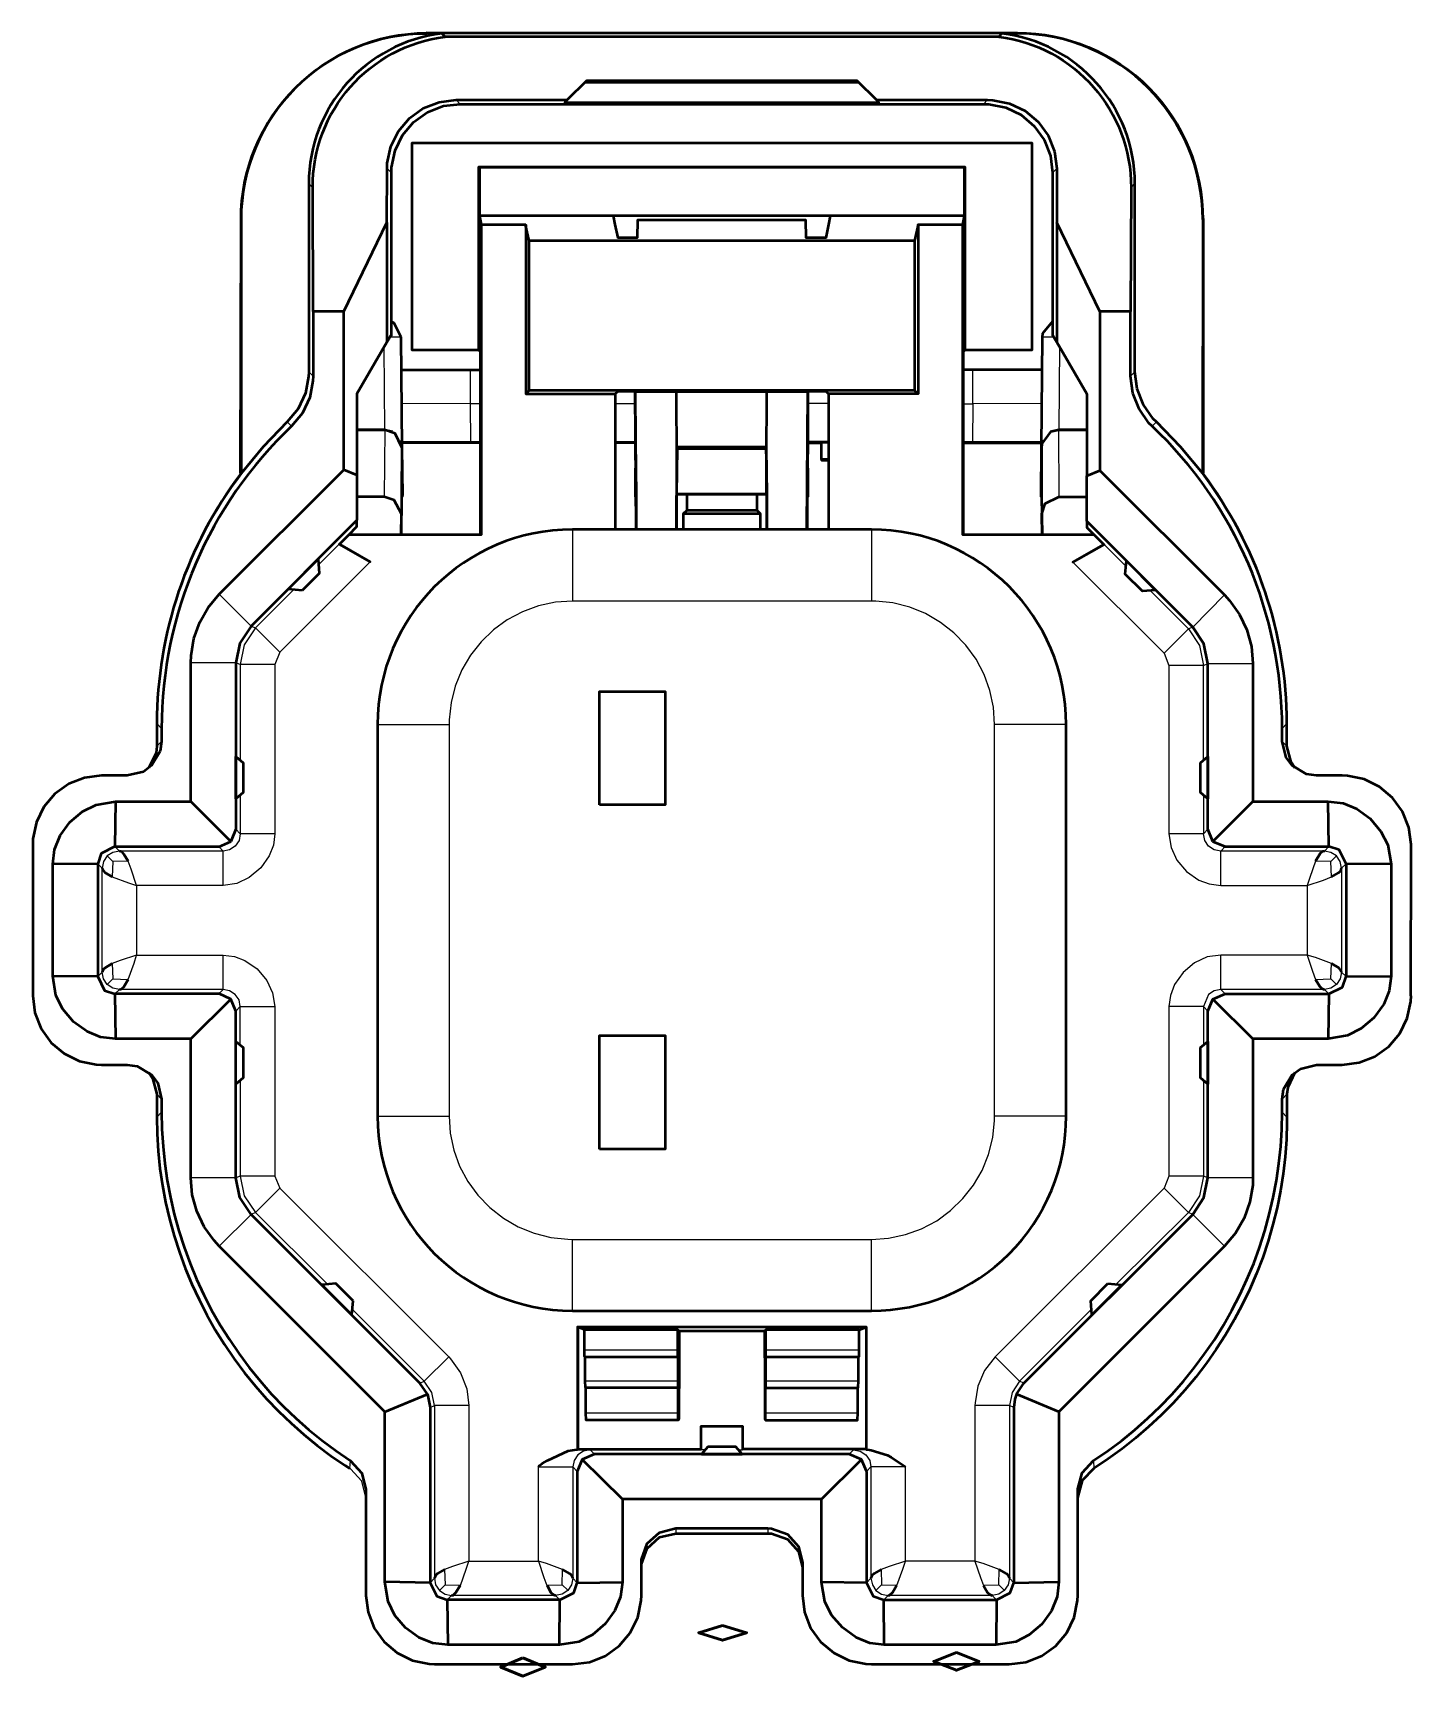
# Model space of a CAD drawing. Extents: x 0 to 174, y 0 to 33.
# Drawn here: x 32.162 to 32.95, y 3.792 to 4.732 of the extents above; entities that cross this region are included whole.
import ezdxf
from ezdxf.enums import TextEntityAlignment as Align

# ---------------------------------------------------------------- set-up
doc = ezdxf.new("R2010")
doc.units = 0
doc.layers.add('PDF2_형상', color=157, linetype='Continuous', true_color=0x405f80)
doc.layers.add('YOLO_TEXT', color=3, linetype='Continuous', true_color=0x008230)
doc.styles.add('OCR_LATIN', font='txt.shx')

msp = doc.modelspace()

# ---------------------------------------------------------------- linework, layer by layer
at = {"layer": 'PDF2_형상', "color": 7, "lineweight": 35}
for points in [[(32.39542, 4.73194, 0.378762), (32.31931, 4.64597), (32.31931, 4.53833), (32.31917, 4.53569), (32.31736, 4.52611), (32.3132, 4.51722), (32.30695, 4.50972), (32.2932, 4.49542), (32.28055, 4.48014), (32.28028, 4.48042), (32.28055, 4.62556), (32.28055, 4.48014, 0.162138), (32.23236, 4.33722), (32.23236, 4.32417), (32.23194, 4.32042), (32.22792, 4.31181)], [(32.3218, 4.57278), (32.32153, 4.64361, -0.380738), (32.39736, 4.73)], [(32.83042, 4.62556, 0.413662), (32.72417, 4.73194), (32.71556, 4.73194), (32.71375, 4.73), (32.39736, 4.73), (32.39542, 4.73194), (32.38653, 4.73222), (32.72444, 4.73222, -0.414531), (32.83042, 4.62556)], [(32.71375, 4.73, -0.380145), (32.78945, 4.64361), (32.78917, 4.57278)], [(32.88306, 4.31181), (32.88097, 4.315), (32.87861, 4.32417), (32.87861, 4.33722, 0.161588), (32.83042, 4.48014), (32.8307, 4.62597), (32.8307, 4.48042), (32.83042, 4.48014), (32.81778, 4.49542), (32.80403, 4.50972), (32.80208, 4.51153), (32.79653, 4.51944), (32.79292, 4.52861), (32.79167, 4.53833), (32.79167, 4.64597, 0.378335), (32.71556, 4.73194)], [(32.83625, 4.26958), (32.84319, 4.26681), (32.9025, 4.26681), (32.90222, 4.2925), (32.9107, 4.29153), (32.91847, 4.28833), (32.92625, 4.28278), (32.93236, 4.27542), (32.93625, 4.26778), (32.9382, 4.25667), (32.9382, 4.19264), (32.93708, 4.18431), (32.93389, 4.17653), (32.9282, 4.16889), (32.92097, 4.16264), (32.91319, 4.15861), (32.90222, 4.15681), (32.85917, 4.15681), (32.85917, 4.07736), (32.85903, 4.07306), (32.85736, 4.06347), (32.85417, 4.05417), (32.84917, 4.04569), (32.84292, 4.03819), (32.7482, 3.94347), (32.7482, 3.84611), (32.74722, 3.83764), (32.74403, 3.82958), (32.73847, 3.82194), (32.73125, 3.81583), (32.72347, 3.81194), (32.71222, 3.81014), (32.64833, 3.81014), (32.64, 3.81111), (32.63222, 3.81431), (32.62444, 3.82), (32.61819, 3.82722), (32.61431, 3.835), (32.61236, 3.84597), (32.61236, 3.89347), (32.49861, 3.89347), (32.49861, 3.84597), (32.4975, 3.83764), (32.49431, 3.82972), (32.48875, 3.82208), (32.48153, 3.81597), (32.47375, 3.81194), (32.46264, 3.81014), (32.39875, 3.81014), (32.39014, 3.81111), (32.38222, 3.81431), (32.37458, 3.81986), (32.36847, 3.82694), (32.36458, 3.83486), (32.36278, 3.84611), (32.36278, 3.94347), (32.26806, 4.03819), (32.26514, 4.04139), (32.25944, 4.04931), (32.25528, 4.05819), (32.25264, 4.06764), (32.2518, 4.07736), (32.2518, 4.15681), (32.20875, 4.15681), (32.20028, 4.15778), (32.1925, 4.16097), (32.18472, 4.16653), (32.17861, 4.17375), (32.17472, 4.18153), (32.17292, 4.19264), (32.17292, 4.25667), (32.17389, 4.26514), (32.17708, 4.27306), (32.18264, 4.28069), (32.18986, 4.28681), (32.19764, 4.29069), (32.20875, 4.2925), (32.2518, 4.2925), (32.2518, 4.37194), (32.25194, 4.37611), (32.25361, 4.38583), (32.25694, 4.39514), (32.26181, 4.40361), (32.26806, 4.41111), (32.3393, 4.48236), (32.3393, 4.57278), (32.3218, 4.57278), (32.3218, 4.53583), (32.32167, 4.53319), (32.31986, 4.52361), (32.31569, 4.51472), (32.30944, 4.50722, 0.205652), (32.23514, 4.33431), (32.23514, 4.32694), (32.23431, 4.32125), (32.22944, 4.31306), (32.22472, 4.30958), (32.21542, 4.30736), (32.20083, 4.30736), (32.19111, 4.30611), (32.18208, 4.30264), (32.17417, 4.29694), (32.16778, 4.28944), (32.16361, 4.28069), (32.16153, 4.27111), (32.16153, 4.26792), (32.16153, 4.18139), (32.16264, 4.17167), (32.16625, 4.1625), (32.17194, 4.15458), (32.17944, 4.14833), (32.1882, 4.14403), (32.19778, 4.14208), (32.20083, 4.14194), (32.21542, 4.14194), (32.22125, 4.14111), (32.22944, 4.13625), (32.23292, 4.13153), (32.23514, 4.12222), (32.23514, 4.11486)], [(32.94945, 4.18139), (32.94958, 4.26792), (32.94833, 4.27764), (32.94472, 4.28681), (32.93903, 4.29472), (32.93153, 4.30097), (32.92278, 4.30528), (32.91319, 4.30722), (32.91014, 4.30736), (32.89556, 4.30736), (32.88972, 4.30819), (32.88153, 4.31306), (32.87819, 4.31778), (32.87583, 4.32694), (32.87583, 4.33431, 0.206299), (32.80153, 4.50722), (32.79958, 4.50903), (32.79403, 4.51708), (32.79042, 4.52611), (32.78917, 4.53583), (32.78917, 4.57278), (32.77167, 4.57278), (32.77167, 4.48194), (32.84292, 4.41069), (32.84583, 4.4075), (32.85153, 4.39958), (32.8557, 4.39069), (32.85833, 4.38125), (32.85917, 4.37153), (32.85917, 4.2925), (32.90222, 4.2925)]]:
    msp.add_lwpolyline(points, format="xyb", dxfattribs=at)
for points in [[(32.38681, 4.73194, 0.413543), (32.28055, 4.62556, -0.414531)], [(32.75236, 4.33667, 0.41381), (32.64097, 4.44819), (32.47, 4.44819, 0.413819), (32.35861, 4.33667), (32.35861, 4.11264, 0.413807), (32.47, 4.00125), (32.64097, 4.00125, 0.414973), (32.75236, 4.11264)]]:
    msp.add_lwpolyline(points, format="xyb", close=True, dxfattribs=at)
at = {"layer": 'PDF2_형상', "color": 7, "lineweight": 13}
for points in [[(32.38681, 4.73194), (32.38653, 4.73222)], [(32.72444, 4.73222), (32.72417, 4.73194)], [(32.40583, 4.69153), (32.40361, 4.69389)], [(32.70736, 4.69389), (32.70514, 4.69153)], [(32.36653, 4.65222), (32.36403, 4.65472)], [(32.74694, 4.65472), (32.74445, 4.65222)], [(32.32153, 4.64361), (32.31931, 4.64597)], [(32.78945, 4.64361), (32.79167, 4.64597)], [(32.28055, 4.62556), (32.28028, 4.62597)], [(32.8307, 4.62597), (32.83042, 4.62556)], [(32.36222, 4.55236), (32.36264, 4.50514)], [(32.37194, 4.55819), (32.37167, 4.55819), (32.37028, 4.55819), (32.3657, 4.55819)], [(32.74528, 4.55819), (32.74056, 4.55819), (32.73917, 4.55819), (32.73861, 4.55819)], [(32.74847, 4.55292), (32.74806, 4.50514)], [(32.3218, 4.53583), (32.31931, 4.53833)], [(32.4175, 4.52), (32.41167, 4.52), (32.41167, 4.53944)], [(32.69347, 4.52), (32.69889, 4.52), (32.69889, 4.53944)], [(32.79167, 4.53833), (32.78917, 4.53583)], [(32.41194, 4.49819), (32.41167, 4.52), (32.37236, 4.52014)], [(32.49445, 4.52014), (32.50597, 4.52014)], [(32.61653, 4.52014), (32.60472, 4.52014)], [(32.73833, 4.52014), (32.69889, 4.52), (32.69875, 4.49819)], [(32.30944, 4.50722), (32.30695, 4.50972)], [(32.36278, 4.505), (32.36236, 4.46681)], [(32.74792, 4.505), (32.7482, 4.46681)], [(32.80403, 4.50972), (32.80153, 4.50722)], [(32.3725, 4.49528), (32.37222, 4.45708)], [(32.73819, 4.49528), (32.73847, 4.45708)], [(32.47, 4.44819), (32.47, 4.40722)], [(32.64097, 4.44819), (32.64097, 4.40722)], [(32.32486, 4.42792), (32.33667, 4.43972)], [(32.78653, 4.42708), (32.77403, 4.43958)], [(32.35444, 4.42958), (32.30264, 4.37792), (32.29986, 4.37097), (32.29986, 4.27403), (32.29903, 4.26764), (32.29667, 4.26153), (32.29181, 4.25458), (32.28528, 4.24903), (32.27806, 4.24569), (32.27028, 4.24458), (32.22083, 4.24458), (32.22083, 4.20472), (32.27028, 4.20472), (32.2768, 4.20389), (32.28278, 4.20167), (32.28986, 4.19681), (32.29528, 4.19014), (32.29861, 4.18306), (32.29986, 4.17528), (32.29986, 4.07833), (32.30264, 4.07139), (32.39931, 3.97486), (32.40028, 3.97375), (32.40597, 3.96583), (32.40958, 3.95667), (32.41083, 3.94708), (32.41083, 3.85806), (32.45055, 3.85806), (32.45055, 3.91194), (32.46042, 3.91194), (32.47028, 3.91194), (32.47028, 3.84833)], [(32.75625, 4.42944), (32.80833, 4.37736), (32.81111, 4.37042), (32.81111, 4.27403), (32.81236, 4.26625), (32.81569, 4.25903), (32.82111, 4.2525), (32.82819, 4.24764), (32.83417, 4.24542), (32.84069, 4.24458), (32.89014, 4.24458), (32.89014, 4.20472), (32.84069, 4.20472), (32.83292, 4.20361), (32.82569, 4.20028), (32.81917, 4.19472), (32.8143, 4.18778), (32.81194, 4.18167), (32.81111, 4.17528), (32.81111, 4.07833), (32.80833, 4.07139), (32.71167, 3.97486), (32.7057, 3.96708), (32.70181, 3.95819), (32.70028, 3.94861), (32.70014, 3.94708), (32.70014, 3.85806), (32.66042, 3.85806), (32.66042, 3.91194), (32.65056, 3.91194), (32.64069, 3.91194), (32.64069, 3.84833), (32.63819, 3.84569)], [(32.26806, 4.41111), (32.28625, 4.39278), (32.28875, 4.39181), (32.3107, 4.41375)], [(32.80833, 4.37736), (32.82222, 4.39139), (32.80028, 4.41319)], [(32.84292, 4.41069), (32.82472, 4.39236), (32.82222, 4.39139), (32.82861, 4.38181), (32.83083, 4.37042), (32.81111, 4.37042)], [(32.30264, 4.37792), (32.28875, 4.39181), (32.28236, 4.38222), (32.28014, 4.37097), (32.27764, 4.37194), (32.2518, 4.37194)], [(32.29986, 4.37097), (32.28014, 4.37097), (32.28014, 4.31625)], [(32.83083, 4.31625), (32.83083, 4.37042), (32.83333, 4.37153), (32.85917, 4.37153)], [(32.23514, 4.33431), (32.23236, 4.33722), (32.23236, 4.32417)], [(32.35861, 4.33667), (32.39958, 4.33667)], [(32.75236, 4.33667), (32.71139, 4.33667)], [(32.87583, 4.33431), (32.87861, 4.33722), (32.87861, 4.32417), (32.87583, 4.32694)], [(32.22792, 4.31181), (32.23194, 4.32042), (32.23236, 4.32417), (32.23514, 4.32694)], [(32.87861, 4.32417), (32.88097, 4.315), (32.88306, 4.31181)], [(32.28014, 4.29611), (32.28014, 4.27403), (32.27764, 4.27667)], [(32.83083, 4.29611), (32.83083, 4.27403), (32.81111, 4.27403)], [(32.29986, 4.27403), (32.28014, 4.27403), (32.27945, 4.27028), (32.27722, 4.26708), (32.27403, 4.265), (32.27028, 4.26417), (32.26778, 4.26681)], [(32.84069, 4.24458), (32.84069, 4.26417), (32.83694, 4.265), (32.83375, 4.26708), (32.83167, 4.27028), (32.83083, 4.27403), (32.83333, 4.27667)], [(32.21097, 4.26417), (32.20722, 4.26347), (32.20403, 4.26139), (32.20194, 4.25819), (32.20111, 4.25444), (32.19861, 4.25694)], [(32.20403, 4.26139), (32.20722, 4.25819), (32.20694, 4.24944), (32.21611, 4.24597), (32.22083, 4.24458), (32.21778, 4.25389), (32.21597, 4.25847), (32.20722, 4.25819)], [(32.27028, 4.24458), (32.27028, 4.26417), (32.21097, 4.26417), (32.20847, 4.26681)], [(32.9, 4.26417), (32.84069, 4.26417), (32.84319, 4.26681)], [(32.90695, 4.26139), (32.90375, 4.25819), (32.895, 4.25847), (32.89167, 4.24917), (32.89014, 4.24458), (32.89944, 4.24764), (32.90403, 4.24944), (32.90375, 4.25819)], [(32.91236, 4.25694), (32.90986, 4.25444), (32.90903, 4.25819), (32.90695, 4.26139), (32.90375, 4.26347), (32.9, 4.26417), (32.9025, 4.26681)], [(32.19861, 4.19236), (32.20111, 4.19486), (32.20111, 4.25444)], [(32.90986, 4.25444), (32.90986, 4.19486)], [(32.20403, 4.18792), (32.20722, 4.19111), (32.21597, 4.19083), (32.21945, 4.2), (32.22083, 4.20472), (32.21153, 4.20167), (32.20694, 4.19986), (32.20722, 4.19111)], [(32.27764, 4.17264), (32.28014, 4.17528), (32.27945, 4.17903), (32.27722, 4.18222), (32.27403, 4.18431), (32.27028, 4.185), (32.27028, 4.20472)], [(32.9025, 4.1825), (32.9, 4.185), (32.84069, 4.185), (32.84069, 4.20472)], [(32.90695, 4.18792), (32.90375, 4.19111), (32.90403, 4.19986), (32.89486, 4.20333), (32.89014, 4.20472), (32.8932, 4.19542), (32.895, 4.19083), (32.90375, 4.19111)], [(32.20847, 4.1825), (32.21097, 4.185), (32.20722, 4.18583), (32.20403, 4.18792), (32.20194, 4.19111), (32.20111, 4.19486)], [(32.91236, 4.19236), (32.90986, 4.19486), (32.90903, 4.19111), (32.90695, 4.18792), (32.90375, 4.18583), (32.9, 4.185)], [(32.26778, 4.1825), (32.27028, 4.185), (32.21097, 4.185)], [(32.84319, 4.1825), (32.84069, 4.185), (32.83694, 4.18431), (32.83375, 4.18222), (32.83083, 4.17528), (32.81111, 4.17528)], [(32.28014, 4.15319), (32.28014, 4.17528), (32.29986, 4.17528)], [(32.83333, 4.17264), (32.83083, 4.17528), (32.83083, 4.15319)], [(32.23236, 4.12514), (32.23, 4.13431), (32.22792, 4.1375)], [(32.76792, 3.91556), (32.7682, 3.91111), (32.77639, 3.91653), (32.78431, 3.92222), (32.79208, 3.92833), (32.79945, 3.93486), (32.80667, 3.94153), (32.81361, 3.94847), (32.82028, 3.95583), (32.82653, 3.96333), (32.8325, 3.97125), (32.8382, 3.97931), (32.84347, 3.9875), (32.84847, 3.99597), (32.85305, 4.00472), (32.85736, 4.01361), (32.86125, 4.02264), (32.86472, 4.03181), (32.86778, 4.04111), (32.87055, 4.05056), (32.87292, 4.06014), (32.87486, 4.06986), (32.87639, 4.07958), (32.8775, 4.08931), (32.87833, 4.09917), (32.87861, 4.10889), (32.87861, 4.11208), (32.87861, 4.12514), (32.87903, 4.12889), (32.88306, 4.1375)], [(32.28014, 4.13292), (32.28014, 4.07833), (32.27764, 4.07736), (32.2518, 4.07736)], [(32.83083, 4.13292), (32.83083, 4.07833), (32.81111, 4.07833)], [(32.23514, 4.12222), (32.23236, 4.12514), (32.23236, 4.11208)], [(32.87861, 4.12514), (32.87583, 4.12222)], [(32.23514, 4.11486), (32.23236, 4.11208), (32.2325, 4.10222), (32.23319, 4.0925), (32.23417, 4.08264), (32.23556, 4.07292), (32.23736, 4.06333), (32.23958, 4.05361), (32.24222, 4.04417), (32.24528, 4.03486), (32.24861, 4.02556), (32.25236, 4.01653), (32.25653, 4.0075), (32.26097, 3.99875), (32.26583, 3.99028), (32.27111, 3.98194), (32.27667, 3.97375), (32.2825, 3.96583), (32.28875, 3.95819), (32.29528, 3.95083), (32.30208, 3.94375), (32.30917, 3.93694), (32.31653, 3.93042), (32.32417, 3.92417), (32.33208, 3.91833), (32.34014, 3.91278), (32.34278, 3.91111)], [(32.35861, 4.11264), (32.39958, 4.11264)], [(32.75236, 4.11264), (32.71139, 4.11264)], [(32.87583, 4.11486), (32.87861, 4.11208)], [(32.29986, 4.07833), (32.28014, 4.07833), (32.28236, 4.06708), (32.28875, 4.0575), (32.28625, 4.05639), (32.26806, 4.03819)], [(32.30264, 4.07139), (32.28875, 4.0575), (32.33, 4.01639)], [(32.85917, 4.07736), (32.83333, 4.07736), (32.83083, 4.07833), (32.82861, 4.06708), (32.82222, 4.0575), (32.80833, 4.07139)], [(32.84292, 4.03819), (32.82472, 4.05639), (32.82222, 4.0575), (32.78097, 4.01639)], [(32.47, 4.00125), (32.47, 4.04208)], [(32.64097, 4.00125), (32.64097, 4.04208)], [(32.38278, 3.95986), (32.38528, 3.96097), (32.34417, 4.00208)], [(32.71167, 3.97486), (32.72569, 3.96097), (32.76681, 4.00208)], [(32.47695, 3.97889), (32.53028, 3.97889)], [(32.5807, 3.97889), (32.63403, 3.97889)], [(32.38861, 3.94597), (32.39111, 3.94708), (32.38958, 3.95458), (32.38528, 3.96097), (32.39931, 3.97486)], [(32.47695, 3.975), (32.53028, 3.975)], [(32.5807, 3.975), (32.63403, 3.975)], [(32.47736, 3.96125), (32.53042, 3.96125)], [(32.4775, 3.95736), (32.53042, 3.95736)], [(32.58056, 3.96125), (32.63361, 3.96125)], [(32.58056, 3.95736), (32.63347, 3.95736)], [(32.72819, 3.95986), (32.72569, 3.96097), (32.72139, 3.95458), (32.71986, 3.94708), (32.70014, 3.94708)], [(32.41083, 3.94708), (32.39111, 3.94708), (32.39111, 3.84833), (32.38861, 3.84569)], [(32.47778, 3.94278), (32.53055, 3.94278)], [(32.58042, 3.94278), (32.6332, 3.94278)], [(32.72236, 3.94597), (32.71986, 3.94708), (32.71986, 3.84833)], [(32.48014, 3.92167), (32.47639, 3.92097), (32.4732, 3.91889), (32.47097, 3.91569), (32.47028, 3.91194), (32.47278, 3.90931)], [(32.4725, 3.92181), (32.48014, 3.92167), (32.48264, 3.91917)], [(32.54597, 3.92167), (32.54361, 3.92167)], [(32.565, 3.92167), (32.56736, 3.92167)], [(32.63847, 3.92181), (32.63083, 3.92167), (32.62833, 3.91917)], [(32.63083, 3.92167), (32.63458, 3.92097), (32.63778, 3.91889), (32.64, 3.91569), (32.64069, 3.91194), (32.63819, 3.90931)], [(32.35195, 3.89444), (32.34958, 3.90375), (32.34319, 3.91083), (32.34278, 3.91111), (32.34305, 3.91556)], [(32.7682, 3.91111), (32.76153, 3.90417), (32.75903, 3.895), (32.75903, 3.89444)], [(32.52917, 3.87681), (32.52917, 3.87389)], [(32.5818, 3.87681), (32.5818, 3.87389), (32.5707, 3.87389), (32.54028, 3.87389)], [(32.40597, 3.84417), (32.40931, 3.85347), (32.41083, 3.85806), (32.40139, 3.855), (32.39695, 3.85319), (32.39722, 3.84444), (32.39403, 3.84125)], [(32.46417, 3.84444), (32.46444, 3.85319), (32.45528, 3.85667), (32.45055, 3.85806), (32.45375, 3.84875), (32.45542, 3.84417)], [(32.65555, 3.84417), (32.65889, 3.85347), (32.66042, 3.85806), (32.65111, 3.855), (32.64653, 3.85319), (32.64681, 3.84444), (32.64361, 3.84125)], [(32.70514, 3.84431), (32.71375, 3.84444), (32.71403, 3.85319), (32.70486, 3.85667), (32.70014, 3.85806), (32.70333, 3.84875), (32.70514, 3.84417)], [(32.39111, 3.84833), (32.39181, 3.84444), (32.39403, 3.84125), (32.39722, 3.83917), (32.40097, 3.83847), (32.39847, 3.83597)], [(32.47278, 3.84569), (32.47028, 3.84833), (32.46958, 3.84444), (32.46736, 3.84125), (32.46417, 3.83917), (32.46042, 3.83847)], [(32.64069, 3.84833), (32.64153, 3.84444), (32.64361, 3.84125), (32.64681, 3.83917), (32.65056, 3.83847), (32.64805, 3.83597)], [(32.72236, 3.84569), (32.71986, 3.84833), (32.71917, 3.84444), (32.71695, 3.84125), (32.71375, 3.83917), (32.71, 3.83847)], [(32.39722, 3.84444), (32.40583, 3.84431)], [(32.46292, 3.83597), (32.46042, 3.83847), (32.40097, 3.83847)], [(32.45556, 3.84431), (32.46417, 3.84444), (32.46736, 3.84139)], [(32.64681, 3.84444), (32.65542, 3.84431)], [(32.7125, 3.83597), (32.71, 3.83847), (32.65056, 3.83847)], [(32.71389, 3.84444), (32.71695, 3.84139)]]:
    msp.add_lwpolyline(points, dxfattribs=at)
at = {"layer": 'PDF2_형상', "color": 7, "lineweight": 35}
for points in [[(32.3393, 4.57278), (32.36389, 4.62375), (32.36403, 4.65472), (32.36417, 4.65764), (32.36625, 4.66722), (32.37055, 4.67597), (32.3768, 4.68347), (32.38472, 4.68917), (32.39389, 4.69264), (32.40361, 4.69389), (32.46708, 4.69389), (32.47833, 4.705), (32.63264, 4.705), (32.64389, 4.69389), (32.70736, 4.69389), (32.71042, 4.69375), (32.72, 4.69181), (32.72889, 4.68764), (32.73625, 4.68139), (32.74208, 4.67347), (32.74569, 4.66431), (32.74694, 4.65472), (32.74708, 4.62375)], [(32.63403, 4.70375), (32.47695, 4.70375)], [(32.36389, 4.55528), (32.36625, 4.55917), (32.36653, 4.55917), (32.36653, 4.65222), (32.36667, 4.65528), (32.36861, 4.66486), (32.37292, 4.67361), (32.37917, 4.68111), (32.38708, 4.68681), (32.39625, 4.69042), (32.40583, 4.69153), (32.70514, 4.69153), (32.70819, 4.69153), (32.71778, 4.68944), (32.72653, 4.68528), (32.73403, 4.67889), (32.73972, 4.67097), (32.74333, 4.66194), (32.74445, 4.65222), (32.74445, 4.55917), (32.74472, 4.55917), (32.74708, 4.55528), (32.76417, 4.52569), (32.76417, 4.47875)], [(32.46708, 4.69389), (32.46569, 4.69236), (32.64528, 4.69236), (32.64389, 4.69389)], [(32.41653, 4.55069), (32.37833, 4.55069), (32.37833, 4.66931), (32.73264, 4.66931), (32.73264, 4.55069), (32.69444, 4.55069)], [(32.4175, 4.445), (32.4175, 4.54972), (32.41653, 4.55069), (32.41653, 4.65556), (32.41681, 4.65514), (32.41681, 4.62764), (32.41778, 4.62236)], [(32.41653, 4.65556), (32.69444, 4.65556)], [(32.69417, 4.65514), (32.41681, 4.65514)], [(32.69319, 4.6225), (32.69417, 4.62764), (32.69417, 4.65514), (32.69444, 4.65556), (32.69444, 4.55069), (32.69347, 4.54972), (32.69347, 4.445)], [(32.69417, 4.62764), (32.61736, 4.62764), (32.61653, 4.62264), (32.61486, 4.615), (32.60361, 4.615), (32.60347, 4.625), (32.50722, 4.625), (32.50708, 4.615), (32.49611, 4.615), (32.49445, 4.62264), (32.49361, 4.62764), (32.41681, 4.62764)], [(32.61736, 4.62764), (32.49361, 4.62764)], [(32.44528, 4.52764), (32.44528, 4.61319), (32.44319, 4.6225), (32.44333, 4.62236), (32.41778, 4.62236), (32.41778, 4.44514), (32.34222, 4.44514), (32.33681, 4.43972), (32.35444, 4.42958), (32.33667, 4.43972), (32.33681, 4.43972)], [(32.36389, 4.62375), (32.36389, 4.55528), (32.34681, 4.52569), (32.34681, 4.47917), (32.3393, 4.48236)], [(32.44333, 4.62236), (32.44333, 4.52569), (32.49445, 4.52569), (32.49445, 4.44819)], [(32.77389, 4.43958), (32.77403, 4.43958), (32.75625, 4.42944), (32.77389, 4.43958), (32.76833, 4.44514), (32.69319, 4.44514), (32.69319, 4.6225), (32.66764, 4.6225), (32.66764, 4.52569), (32.61653, 4.52569), (32.61653, 4.44819)], [(32.66764, 4.6225), (32.66778, 4.62264), (32.66569, 4.61319), (32.66569, 4.52764)], [(32.77167, 4.57278), (32.74708, 4.62375), (32.74708, 4.55528)], [(32.66569, 4.61319), (32.44528, 4.61319)], [(32.37208, 4.55819), (32.36806, 4.56611), (32.36653, 4.56694)], [(32.74445, 4.56708), (32.73889, 4.56028), (32.73861, 4.55819), (32.73805, 4.49514), (32.73778, 4.4675)], [(32.37194, 4.55819), (32.3725, 4.49514), (32.37278, 4.4675)], [(32.37222, 4.53944), (32.41167, 4.53944), (32.4175, 4.53944)], [(32.73847, 4.53944), (32.69889, 4.53944), (32.69347, 4.53944)], [(32.66764, 4.52569), (32.66569, 4.52764), (32.44528, 4.52764), (32.44333, 4.52569)], [(32.49445, 4.52569), (32.49611, 4.52736), (32.50583, 4.52736), (32.50611, 4.49903), (32.50639, 4.4675), (32.50639, 4.46708)], [(32.50611, 4.49903), (32.50583, 4.4675), (32.50583, 4.46708), (32.50639, 4.46708), (32.50653, 4.44819), (32.50583, 4.52736), (32.50583, 4.52708), (32.60472, 4.52708), (32.60472, 4.52736), (32.60458, 4.49903), (32.60431, 4.4675), (32.60431, 4.46708), (32.60417, 4.44819)], [(32.52972, 4.48736), (32.52945, 4.52708)], [(32.58097, 4.48736), (32.58125, 4.52708)], [(32.60403, 4.44819), (32.60472, 4.52736), (32.61486, 4.52736), (32.61653, 4.52569)], [(32.3725, 4.49514), (32.36861, 4.50306), (32.36264, 4.50514), (32.34681, 4.50514)], [(32.36708, 4.50403), (32.36278, 4.505), (32.34681, 4.505)], [(32.76417, 4.505), (32.74792, 4.505), (32.74347, 4.50403), (32.73819, 4.49694), (32.73805, 4.49514)], [(32.76417, 4.50514), (32.74806, 4.50514), (32.74347, 4.50403)], [(32.37167, 4.49917), (32.3725, 4.49528), (32.37222, 4.4675), (32.37222, 4.46708), (32.37278, 4.46708), (32.37278, 4.4675), (32.37222, 4.4675)], [(32.3725, 4.49833), (32.38236, 4.49819), (32.39222, 4.49819), (32.40208, 4.49819), (32.41194, 4.49819), (32.4175, 4.49819)], [(32.4175, 4.49764), (32.3725, 4.49764)], [(32.49445, 4.49819), (32.50611, 4.49833)], [(32.50611, 4.49764), (32.49445, 4.49764)], [(32.58083, 4.49528), (32.52986, 4.49528)], [(32.58083, 4.49431), (32.52986, 4.49431)], [(32.60431, 4.46708), (32.60486, 4.46708), (32.60486, 4.4675), (32.60458, 4.49903)], [(32.61653, 4.49819), (32.60458, 4.49833)], [(32.60458, 4.49764), (32.61236, 4.49764)], [(32.61653, 4.48819), (32.61236, 4.48819), (32.61653, 4.48819), (32.61236, 4.48819), (32.61236, 4.49806), (32.61653, 4.49806)], [(32.69347, 4.49819), (32.69875, 4.49819), (32.70861, 4.49819), (32.71847, 4.49819), (32.72833, 4.49819), (32.73805, 4.49833)], [(32.69347, 4.49764), (32.73805, 4.49764)], [(32.73889, 4.49917), (32.73819, 4.49528), (32.73833, 4.4675), (32.73833, 4.46708), (32.73861, 4.44514), (32.73847, 4.45708), (32.74042, 4.46292), (32.7482, 4.46681), (32.76417, 4.46681)], [(32.61236, 4.48806), (32.61653, 4.48806)], [(32.34681, 4.47917), (32.34681, 4.45347), (32.28625, 4.39278), (32.27986, 4.38319), (32.27764, 4.37194), (32.27764, 4.27667), (32.27472, 4.26972), (32.2518, 4.2925)], [(32.76417, 4.45292), (32.76417, 4.47875), (32.77167, 4.48194)], [(32.37222, 4.46708), (32.37208, 4.44514), (32.37222, 4.45708), (32.36819, 4.46486), (32.36236, 4.46681), (32.34681, 4.46681)], [(32.50583, 4.4675), (32.50639, 4.4675)], [(32.52958, 4.46847), (32.58111, 4.46847)], [(32.5357, 4.46819), (32.52958, 4.46819)], [(32.53361, 4.44819), (32.53361, 4.45722), (32.53556, 4.45917), (32.53556, 4.46833), (32.57542, 4.46833), (32.57542, 4.45917), (32.57736, 4.45722), (32.57736, 4.44819)], [(32.58111, 4.46819), (32.57528, 4.46819)], [(32.60486, 4.4675), (32.60431, 4.4675)], [(32.73833, 4.4675), (32.73778, 4.4675), (32.73778, 4.46708), (32.73833, 4.46708)], [(32.53361, 4.45722), (32.57736, 4.45722)], [(32.53556, 4.45917), (32.57542, 4.45917)], [(32.34222, 4.44514), (32.34681, 4.44986), (32.34681, 4.45347)], [(32.85917, 4.2925), (32.83625, 4.26972), (32.83333, 4.27667), (32.83333, 4.32208), (32.83333, 4.37153), (32.83111, 4.38278), (32.82472, 4.39236), (32.76417, 4.45292), (32.76417, 4.44931), (32.76833, 4.44514)], [(32.34222, 4.44514), (32.34222, 4.44514)], [(32.76833, 4.44514), (32.76833, 4.44514)], [(32.20875, 4.2925), (32.20847, 4.26681), (32.26778, 4.26681)], [(32.26778, 4.26667), (32.27472, 4.26958)], [(32.20847, 4.26681), (32.20055, 4.26278), (32.19861, 4.25694), (32.17292, 4.25667)], [(32.21597, 4.25847), (32.21361, 4.2625), (32.2125, 4.26375), (32.21097, 4.26417)], [(32.9, 4.26417), (32.89917, 4.26403), (32.8975, 4.26278), (32.895, 4.25847)], [(32.93806, 4.25667), (32.91236, 4.25694), (32.90847, 4.26486), (32.9025, 4.26681)], [(32.19861, 4.25694), (32.19861, 4.19236), (32.17292, 4.19264)], [(32.20111, 4.25444), (32.20139, 4.25361), (32.20264, 4.25194), (32.20694, 4.24944)], [(32.90403, 4.24944), (32.90805, 4.25167), (32.90931, 4.25292), (32.90986, 4.25444)], [(32.91236, 4.25694), (32.91236, 4.19236)], [(32.19861, 4.19236), (32.2025, 4.18444), (32.20847, 4.1825), (32.20875, 4.15681)], [(32.20694, 4.19986), (32.20292, 4.1975), (32.20167, 4.19639), (32.20111, 4.19486)], [(32.9025, 4.1825), (32.91042, 4.18639), (32.91236, 4.19236), (32.93806, 4.19264)], [(32.90986, 4.19486), (32.90958, 4.19569), (32.90833, 4.19736), (32.90403, 4.19986)], [(32.21097, 4.185), (32.21181, 4.18528), (32.21347, 4.18653), (32.21597, 4.19083)], [(32.895, 4.19083), (32.89736, 4.18681), (32.89861, 4.18556), (32.9, 4.185)], [(32.26778, 4.1825), (32.20847, 4.1825)], [(32.2518, 4.15681), (32.27472, 4.17958), (32.26778, 4.18264)], [(32.36278, 3.94347), (32.38708, 3.95347), (32.38278, 3.95986), (32.28625, 4.05639), (32.27986, 4.06597), (32.27764, 4.07736), (32.27764, 4.17264), (32.27472, 4.17958)], [(32.72389, 3.95347), (32.72819, 3.95986), (32.82472, 4.05639), (32.83111, 4.06597), (32.83333, 4.07736), (32.83333, 4.17264), (32.83625, 4.17958), (32.85917, 4.15681)], [(32.83625, 4.17958), (32.84319, 4.1825), (32.9025, 4.1825), (32.90222, 4.15681)], [(32.87583, 4.11486), (32.87583, 4.12222), (32.87667, 4.12806), (32.88153, 4.13625), (32.88625, 4.13972), (32.89556, 4.14194), (32.91014, 4.14194), (32.91986, 4.14319), (32.92889, 4.14667), (32.9368, 4.15236), (32.94319, 4.15986), (32.94736, 4.16861), (32.94945, 4.17819), (32.94958, 4.18139)], [(32.22792, 4.1375), (32.23, 4.13431), (32.23236, 4.12514), (32.23236, 4.11208), (32.2325, 4.10236), (32.23319, 4.0925), (32.23417, 4.08264), (32.23556, 4.07292), (32.23736, 4.06333), (32.23958, 4.05375), (32.24222, 4.04417), (32.24528, 4.03486), (32.24861, 4.02556), (32.25236, 4.01653), (32.25653, 4.00764), (32.26097, 3.99889), (32.26583, 3.99028), (32.27111, 3.98194), (32.27667, 3.97375), (32.2825, 3.96583), (32.28875, 3.95819), (32.29514, 3.95083), (32.30194, 3.94375), (32.30917, 3.93694), (32.31653, 3.93042), (32.32417, 3.92417), (32.33194, 3.91833), (32.34014, 3.91278), (32.34278, 3.91111)], [(32.88306, 4.1375), (32.87903, 4.12889), (32.87861, 4.12514), (32.87861, 4.11208), (32.87861, 4.10889), (32.87833, 4.09917), (32.8775, 4.08931), (32.87639, 4.07958), (32.87486, 4.06986), (32.87292, 4.06014), (32.87055, 4.05056), (32.86778, 4.04111), (32.86472, 4.03181), (32.86125, 4.02264), (32.85736, 4.01361), (32.85305, 4.00472), (32.84847, 3.99597), (32.84347, 3.9875), (32.8382, 3.97931), (32.8325, 3.97125), (32.82653, 3.96333), (32.82028, 3.95583), (32.81361, 3.94847), (32.80667, 3.94153), (32.79945, 3.93486), (32.79208, 3.92833), (32.78431, 3.92222), (32.77639, 3.91653), (32.7682, 3.91111), (32.76153, 3.90417), (32.75903, 3.895), (32.75903, 3.89444)], [(32.23514, 4.115), (32.23528, 4.10514), (32.23597, 4.09528), (32.23695, 4.08542), (32.23833, 4.07569), (32.24014, 4.06611), (32.24236, 4.05653), (32.245, 4.04694), (32.24806, 4.03764), (32.25139, 4.02833), (32.25514, 4.01931), (32.2593, 4.01042), (32.26375, 4.00167), (32.26861, 3.99306), (32.27389, 3.98472), (32.27945, 3.97653), (32.28528, 3.96875), (32.29153, 3.96111), (32.29806, 3.95361), (32.30486, 3.94653), (32.31194, 3.93972), (32.31931, 3.93319), (32.32694, 3.92708), (32.33486, 3.92111), (32.34292, 3.91556), (32.34305, 3.91556), (32.34319, 3.91542), (32.34958, 3.90833), (32.35195, 3.89903), (32.35195, 3.83847), (32.35319, 3.82889), (32.35667, 3.81972), (32.36236, 3.81181), (32.36986, 3.80556), (32.37861, 3.80125), (32.38819, 3.79931), (32.39125, 3.79917), (32.47, 3.79917), (32.47972, 3.80028), (32.48889, 3.80389), (32.49681, 3.80958), (32.50306, 3.81708), (32.50736, 3.82583), (32.5093, 3.83542), (32.50944, 3.83847), (32.50944, 3.85708), (32.50944, 3.85903), (32.51278, 3.86806), (32.51986, 3.87444), (32.52917, 3.87681), (32.5818, 3.87681), (32.58389, 3.87667), (32.59292, 3.87347), (32.5993, 3.86639), (32.60153, 3.85708), (32.60153, 3.83847), (32.60278, 3.82889), (32.60625, 3.81972), (32.61195, 3.81181), (32.61945, 3.80556), (32.62819, 3.80125), (32.63778, 3.79931), (32.64097, 3.79917), (32.71972, 3.79917), (32.72931, 3.80028), (32.73847, 3.80389), (32.74639, 3.80958), (32.75264, 3.81708), (32.75694, 3.82583), (32.75889, 3.83542), (32.75903, 3.83847), (32.75903, 3.89903), (32.75903, 3.89931), (32.76153, 3.90847), (32.76792, 3.91556), (32.77611, 3.92111), (32.78403, 3.92694), (32.79167, 3.93319), (32.79903, 3.93972), (32.80611, 3.94653), (32.81292, 3.95361), (32.81944, 3.96097), (32.82555, 3.96861), (32.83153, 3.97653), (32.83708, 3.98458), (32.84222, 3.99292), (32.84708, 4.00153), (32.85167, 4.01028), (32.8557, 4.01917), (32.85958, 4.02833), (32.86292, 4.0375), (32.86597, 4.04694), (32.86847, 4.05639), (32.87069, 4.06597), (32.87264, 4.07569), (32.87403, 4.08542), (32.875, 4.09514), (32.8757, 4.105), (32.87583, 4.11486), (32.87583, 4.115)], [(32.53111, 3.98958), (32.53028, 3.99042), (32.47695, 3.99042), (32.4732, 3.99181), (32.47292, 3.99208), (32.63805, 3.99208)], [(32.47292, 3.99208), (32.47292, 3.92181)], [(32.4732, 3.99181), (32.4732, 3.93306), (32.4732, 3.92208)], [(32.53055, 3.93875), (32.47792, 3.93875), (32.47778, 3.94278), (32.47778, 3.95722), (32.4775, 3.95736), (32.47736, 3.96125), (32.47736, 3.97486), (32.47695, 3.975), (32.47695, 3.97889), (32.47695, 3.99042)], [(32.57986, 3.98958), (32.57986, 3.97458), (32.58, 3.97444), (32.58, 3.95694), (32.58014, 3.95667), (32.58014, 3.93917), (32.58042, 3.93875), (32.58042, 3.94278), (32.58042, 3.95722), (32.58056, 3.95736), (32.58056, 3.96125), (32.58056, 3.97486), (32.5807, 3.975), (32.5807, 3.97889), (32.5807, 3.99042), (32.57986, 3.98958), (32.53111, 3.98958), (32.53111, 3.97458), (32.53097, 3.97444), (32.53097, 3.95694), (32.53083, 3.95667), (32.53083, 3.93917), (32.53055, 3.93875), (32.53055, 3.94278), (32.53055, 3.95722), (32.53042, 3.95736), (32.53042, 3.96125), (32.53042, 3.97486), (32.53028, 3.975), (32.53028, 3.97889), (32.53028, 3.99042)], [(32.58042, 3.93875), (32.63306, 3.93875), (32.6332, 3.94278), (32.6332, 3.95722), (32.63347, 3.95736), (32.63361, 3.96125), (32.63361, 3.97486), (32.63403, 3.975), (32.63403, 3.97889), (32.63403, 3.99042), (32.63792, 3.99181), (32.63792, 3.93306), (32.63792, 3.92208), (32.63805, 3.92181), (32.63847, 3.92181), (32.64083, 3.92153), (32.65014, 3.91861), (32.65222, 3.9175), (32.66042, 3.91194)], [(32.63403, 3.99042), (32.5807, 3.99042)], [(32.63792, 3.99181), (32.63805, 3.99208), (32.63805, 3.92181)], [(32.47736, 3.97486), (32.53042, 3.97486)], [(32.58056, 3.97486), (32.63361, 3.97486)], [(32.38708, 3.95347), (32.38861, 3.94597), (32.38861, 3.84569), (32.36278, 3.84611)], [(32.53055, 3.95722), (32.47778, 3.95722)], [(32.58042, 3.95722), (32.6332, 3.95722)], [(32.72306, 3.95069), (32.72236, 3.94597), (32.72236, 3.84569)], [(32.7482, 3.94347), (32.72389, 3.95347), (32.72292, 3.95069)], [(32.54361, 3.92167), (32.54361, 3.93528), (32.56736, 3.93528), (32.56736, 3.92167)], [(32.45055, 3.91194), (32.45125, 3.91278), (32.45264, 3.91389), (32.45583, 3.91556), (32.46764, 3.92111), (32.4725, 3.92181), (32.47292, 3.92181), (32.47306, 3.92208), (32.54028, 3.92208), (32.54361, 3.92208)], [(32.63792, 3.92208), (32.5707, 3.92208), (32.56736, 3.92208)], [(32.49861, 3.89347), (32.47569, 3.91625), (32.47278, 3.90931), (32.47278, 3.84569)], [(32.61236, 3.89347), (32.63528, 3.91625), (32.62833, 3.91917), (32.48264, 3.91917), (32.47569, 3.91625)], [(32.63819, 3.90944), (32.63528, 3.91625)], [(32.63819, 3.90931), (32.63819, 3.84569), (32.61236, 3.84597)], [(32.50944, 3.85431), (32.50944, 3.85625), (32.51278, 3.86528), (32.51986, 3.87167), (32.52917, 3.87389), (32.54028, 3.87389), (32.5707, 3.87389), (32.5818, 3.87389), (32.58389, 3.87389), (32.59292, 3.87056), (32.5993, 3.86347), (32.60153, 3.85431)], [(32.38861, 3.84569), (32.3925, 3.83792), (32.39847, 3.83583)], [(32.39695, 3.85319), (32.39292, 3.85097), (32.39167, 3.84972), (32.39111, 3.84833)], [(32.46292, 3.83583), (32.47083, 3.83986), (32.47278, 3.84569), (32.49861, 3.84597)], [(32.47028, 3.84833), (32.47014, 3.84917), (32.46875, 3.85069), (32.46444, 3.85319)], [(32.63819, 3.84569), (32.64208, 3.83792), (32.64805, 3.83583)], [(32.64653, 3.85319), (32.6425, 3.85097), (32.64125, 3.84972), (32.64069, 3.84833)], [(32.7125, 3.83583), (32.72042, 3.83986), (32.72236, 3.84569), (32.7482, 3.84611)], [(32.71986, 3.84833), (32.71972, 3.84917), (32.71833, 3.85069), (32.71403, 3.85319)], [(32.46264, 3.81014), (32.46292, 3.83597), (32.39847, 3.83597), (32.39875, 3.81014)], [(32.40097, 3.83847), (32.4018, 3.83861), (32.40333, 3.84), (32.40583, 3.84417)], [(32.45556, 3.84417), (32.45778, 3.84014), (32.45903, 3.83903), (32.46042, 3.83847)], [(32.64833, 3.81014), (32.64805, 3.83597), (32.7125, 3.83597), (32.71236, 3.81014)], [(32.65056, 3.83847), (32.65139, 3.83861), (32.65306, 3.84), (32.65542, 3.84417)], [(32.70514, 3.84417), (32.70736, 3.84014), (32.70861, 3.83903), (32.71, 3.83847)]]:
    msp.add_lwpolyline(points, dxfattribs=at)
for points in [[(32.52958, 4.46556), (32.52945, 4.44819), (32.52972, 4.48736), (32.52986, 4.49528), (32.52986, 4.49431), (32.52958, 4.46847), (32.52958, 4.46819)], [(32.58111, 4.46819), (32.58111, 4.46556), (32.58125, 4.44819), (32.58097, 4.48736), (32.58083, 4.49528), (32.58083, 4.49431), (32.58111, 4.46847)], [(32.61653, 4.48806), (32.61236, 4.48806)], [(32.61653, 4.48792), (32.61236, 4.48792)], [(32.61653, 4.48792), (32.61236, 4.48792)], [(32.61653, 4.48778), (32.61236, 4.48778)], [(32.31556, 4.41333), (32.3075, 4.41403), (32.32458, 4.43111), (32.32528, 4.42306)], [(32.80347, 4.41347), (32.79597, 4.41278), (32.78611, 4.42264), (32.7868, 4.43028)], [(32.48556, 4.29056), (32.48556, 4.35556), (32.52305, 4.35556), (32.52305, 4.29056)], [(32.27764, 4.31833), (32.28181, 4.31472), (32.28181, 4.29764), (32.27764, 4.29403)], [(32.82917, 4.31472), (32.83333, 4.31833), (32.83333, 4.29403), (32.82917, 4.29764)], [(32.27764, 4.15528), (32.28181, 4.15181), (32.28181, 4.13444), (32.27764, 4.13083)], [(32.48556, 4.09375), (32.48556, 4.15875), (32.52305, 4.15875), (32.52305, 4.09375)], [(32.82917, 4.15181), (32.83333, 4.15528), (32.83333, 4.13083), (32.82917, 4.13444)], [(32.34458, 4.00694), (32.33472, 4.01681), (32.32681, 4.01611), (32.34389, 3.99889)], [(32.77625, 4.01681), (32.78417, 4.01611), (32.76708, 3.99889), (32.76639, 4.00694)], [(32.5475, 3.92347), (32.54389, 3.91931), (32.56708, 3.91931), (32.56347, 3.92347)]]:
    msp.add_lwpolyline(points, close=True, dxfattribs=at)
at = {"layer": 'PDF2_형상', "color": 7, "lineweight": 13}
msp.add_lwpolyline([(32.71139, 4.33667), (32.71083, 4.34653), (32.70875, 4.35611), (32.70542, 4.36528), (32.70083, 4.37403), (32.695, 4.38194), (32.6882, 4.38903), (32.68056, 4.395), (32.67194, 4.4), (32.66292, 4.40375), (32.65333, 4.40611), (32.64361, 4.40708), (32.64097, 4.40722), (32.47, 4.40722), (32.46028, 4.40653), (32.45069, 4.40444), (32.44139, 4.40111), (32.43278, 4.39653), (32.42486, 4.39083), (32.41778, 4.38389), (32.41167, 4.37625), (32.40681, 4.36778), (32.40306, 4.35861), (32.4007, 4.34917), (32.39958, 4.33931), (32.39958, 4.33667), (32.39958, 4.11264), (32.40014, 4.10278), (32.40222, 4.09319), (32.40555, 4.08403), (32.41014, 4.07528), (32.41597, 4.06736), (32.42278, 4.06028), (32.43056, 4.05417), (32.43903, 4.04931), (32.44806, 4.04556), (32.45764, 4.04319), (32.46736, 4.04222), (32.47, 4.04208), (32.64097, 4.04208), (32.65083, 4.04278), (32.66042, 4.04486), (32.66958, 4.04819), (32.67833, 4.05278), (32.68625, 4.05861), (32.69333, 4.06542), (32.69931, 4.07306), (32.70431, 4.08153), (32.70792, 4.09069), (32.71042, 4.10028), (32.71139, 4.11), (32.71139, 4.11264)], close=True, dxfattribs=at)
for centre, radius, start, end in [((32.47018, 4.33726), 0.23782, 142.98914, 180.0081), ((32.63897, 4.33683), 0.23965, 0.09339, 36.80928)]:
    msp.add_arc(centre, radius, start, end, dxfattribs=at)

# ---------------------------------------------------------------- texts
at = {"layer": 'YOLO_TEXT', "style": 'OCR_LATIN'}
for height, p, p2 in [(0.08914, (32.48746, 3.8128), (32.62441, 3.8128)), (0.10969, (32.37836, 3.79225), (32.50518, 3.79225)), (0.10631, (32.62491, 3.79563), (32.75429, 3.79563))]:
    msp.add_text('.', height=height, dxfattribs=at).set_placement(p, p2, align=Align.FIT)

doc.saveas('drawing.dxf')
